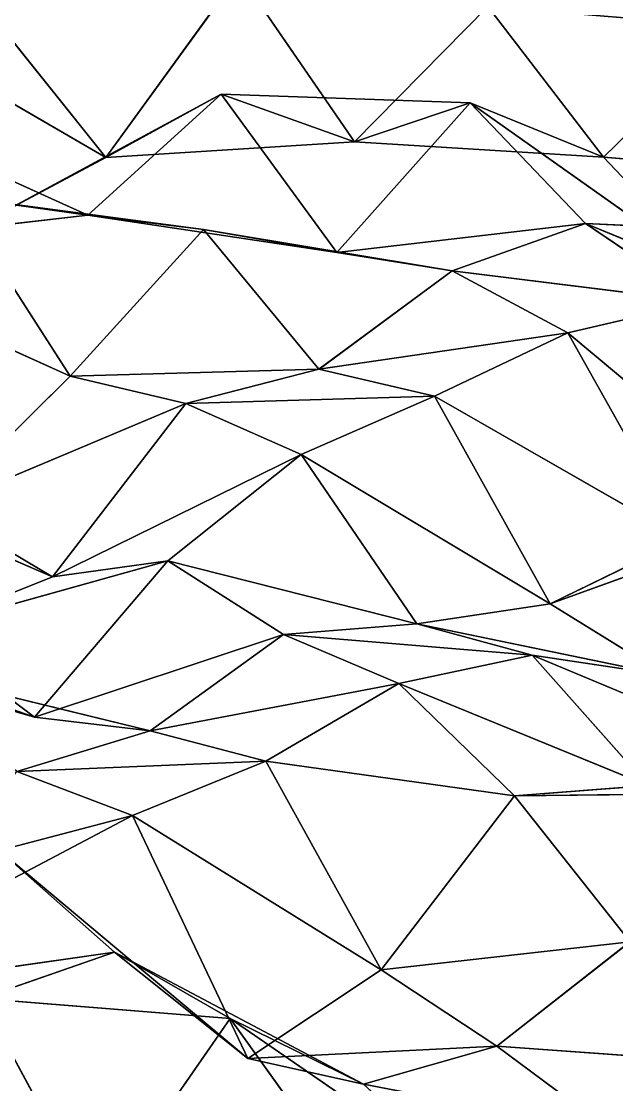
# Model space of a CAD drawing. Header units: metres. Extents: x -3703 to 431, y -1555 to 134.
# Drawn here: x -1543.3 to -1483.4, y -714.1 to -607.1 of the extents above; entities that cross this region are included whole.
import ezdxf

# ---------------------------------------------------------------- set-up
doc = ezdxf.new("R2010")
doc.units = ezdxf.units.M

msp = doc.modelspace()

# ---------------------------------------------------------------- linework, layer by layer
for p, q in [((-1521.4208, -602.3508, -3634.0208), (-1534.8372, -620.834, -3657.3833)), ((-1534.8372, -620.834, -3657.3833), (-1521.4208, -602.3508, -3634.0208)), ((-1521.4208, -602.3508, -3634.0208), (-1509.7931, -619.2377, -3670.5715)), ((-1509.7931, -619.2377, -3670.5715), (-1521.4208, -602.3508, -3634.0208)), ((-1534.8372, -620.834, -3657.3833), (-1559.8811, -606.2903, -3647.8042)), ((-1559.8811, -606.2903, -3647.8042), (-1534.8372, -620.834, -3657.3833)), ((-1546.4647, -606.3115, -3620.3037), (-1534.8372, -620.834, -3657.3833)), ((-1534.8372, -620.834, -3657.3833), (-1546.4647, -606.3115, -3620.3037)), ((-1496.3767, -605.63196, -3646.1182), (-1509.7931, -619.2377, -3670.5715)), ((-1509.7931, -619.2377, -3670.5715), (-1496.3767, -605.63196, -3646.1182)), ((-1496.3767, -605.63196, -3646.1182), (-1484.7491, -620.79236, -3683.055)), ((-1484.7491, -620.79236, -3683.055), (-1496.3767, -605.63196, -3646.1182)), ((-1471.3328, -607.7174, -3658.4832), (-1484.7491, -620.79236, -3683.055)), ((-1484.7491, -620.79236, -3683.055), (-1471.3328, -607.7174, -3658.4832)), ((-1523.2095, -614.45166, -3699.137), (-1548.2535, -627.9673, -3683.2837)), ((-1548.2535, -627.9673, -3683.2837), (-1523.2095, -614.45166, -3699.137)), ((-1523.2095, -614.45166, -3699.137), (-1536.626, -626.63416, -3723.9082)), ((-1536.626, -626.63416, -3723.9082), (-1523.2095, -614.45166, -3699.137)), ((-1534.8372, -620.834, -3657.3833), (-1523.2095, -614.45166, -3699.137)), ((-1523.2095, -614.45166, -3699.137), (-1534.8372, -620.834, -3657.3833)), ((-1509.7931, -619.2377, -3670.5715), (-1523.2095, -614.45166, -3699.137)), ((-1498.1655, -615.32654, -3711.7725), (-1523.2095, -614.45166, -3699.137)), ((-1523.2095, -614.45166, -3699.137), (-1509.7931, -619.2377, -3670.5715)), ((-1523.2095, -614.45166, -3699.137), (-1511.582, -630.38257, -3735.9014)), ((-1511.582, -630.38257, -3735.9014), (-1523.2095, -614.45166, -3699.137)), ((-1523.2095, -614.45166, -3699.137), (-1498.1655, -615.32654, -3711.7725)), ((-1536.626, -626.63416, -3723.9082), (-1561.67, -615.29236, -3713.613)), ((-1561.67, -615.29236, -3713.613), (-1536.626, -626.63416, -3723.9082)), ((-1498.1655, -615.32654, -3711.7725), (-1511.582, -630.38257, -3735.9014)), ((-1511.582, -630.38257, -3735.9014), (-1498.1655, -615.32654, -3711.7725)), ((-1509.7931, -619.2377, -3670.5715), (-1498.1655, -615.32654, -3711.7725)), ((-1498.1655, -615.32654, -3711.7725), (-1509.7931, -619.2377, -3670.5715)), ((-1484.7491, -620.79236, -3683.055), (-1498.1655, -615.32654, -3711.7725)), ((-1473.1216, -633.02234, -3720.647), (-1498.1655, -615.32654, -3711.7725)), ((-1498.1655, -615.32654, -3711.7725), (-1484.7491, -620.79236, -3683.055)), ((-1498.1655, -615.32654, -3711.7725), (-1486.5381, -627.4686, -3749.384)), ((-1486.5381, -627.4686, -3749.384), (-1498.1655, -615.32654, -3711.7725)), ((-1498.1655, -615.32654, -3711.7725), (-1473.1216, -633.02234, -3720.647)), ((-1509.7931, -619.2377, -3670.5715), (-1534.8372, -620.834, -3657.3833)), ((-1534.8372, -620.834, -3657.3833), (-1509.7931, -619.2377, -3670.5715)), ((-1484.7491, -620.79236, -3683.055), (-1509.7931, -619.2377, -3670.5715)), ((-1509.7931, -619.2377, -3670.5715), (-1484.7491, -620.79236, -3683.055)), ((-1534.8372, -620.834, -3657.3833), (-1548.2535, -627.9673, -3683.2837)), ((-1548.2535, -627.9673, -3683.2837), (-1534.8372, -620.834, -3657.3833)), ((-1459.7052, -622.90857, -3695.413), (-1484.7491, -620.79236, -3683.055)), ((-1484.7491, -620.79236, -3683.055), (-1473.1216, -633.02234, -3720.647)), ((-1473.1216, -633.02234, -3720.647), (-1484.7491, -620.79236, -3683.055)), ((-1484.7491, -620.79236, -3683.055), (-1459.7052, -622.90857, -3695.413)), ((-1536.626, -626.63416, -3723.9082), (-1550.0424, -624.74475, -3751.8264)), ((-1524.9984, -628.0558, -3763.9172), (-1550.0424, -624.74475, -3751.8264)), ((-1550.0424, -624.74475, -3751.8264), (-1536.626, -626.63416, -3723.9082)), ((-1550.0424, -624.74475, -3751.8264), (-1538.4148, -642.822, -3788.1106)), ((-1538.4148, -642.822, -3788.1106), (-1550.0424, -624.74475, -3751.8264)), ((-1550.0424, -624.74475, -3751.8264), (-1524.9984, -628.0558, -3763.9172)), ((-1548.2535, -627.9673, -3683.2837), (-1536.626, -626.63416, -3723.9082)), ((-1536.626, -626.63416, -3723.9082), (-1548.2535, -627.9673, -3683.2837)), ((-1511.582, -630.38257, -3735.9014), (-1536.626, -626.63416, -3723.9082)), ((-1536.626, -626.63416, -3723.9082), (-1524.9984, -628.0558, -3763.9172)), ((-1524.9984, -628.0558, -3763.9172), (-1536.626, -626.63416, -3723.9082)), ((-1536.626, -626.63416, -3723.9082), (-1511.582, -630.38257, -3735.9014)), ((-1524.9984, -628.0558, -3763.9172), (-1538.4148, -642.822, -3788.1106)), ((-1538.4148, -642.822, -3788.1106), (-1524.9984, -628.0558, -3763.9172)), ((-1511.582, -630.38257, -3735.9014), (-1524.9984, -628.0558, -3763.9172)), ((-1499.9545, -632.2274, -3775.8154), (-1524.9984, -628.0558, -3763.9172)), ((-1524.9984, -628.0558, -3763.9172), (-1511.582, -630.38257, -3735.9014)), ((-1524.9984, -628.0558, -3763.9172), (-1513.3708, -642.1105, -3801.101)), ((-1513.3708, -642.1105, -3801.101), (-1524.9984, -628.0558, -3763.9172)), ((-1524.9984, -628.0558, -3763.9172), (-1499.9545, -632.2274, -3775.8154)), ((-1486.5381, -627.4686, -3749.384), (-1511.582, -630.38257, -3735.9014)), ((-1511.582, -630.38257, -3735.9014), (-1486.5381, -627.4686, -3749.384)), ((-1486.5381, -627.4686, -3749.384), (-1499.9545, -632.2274, -3775.8154)), ((-1499.9545, -632.2274, -3775.8154), (-1486.5381, -627.4686, -3749.384)), ((-1473.1216, -633.02234, -3720.647), (-1486.5381, -627.4686, -3749.384)), ((-1461.4941, -628.60034, -3761.9622), (-1486.5381, -627.4686, -3749.384)), ((-1486.5381, -627.4686, -3749.384), (-1473.1216, -633.02234, -3720.647)), ((-1486.5381, -627.4686, -3749.384), (-1474.9105, -635.34973, -3787.9485)), ((-1474.9105, -635.34973, -3787.9485), (-1486.5381, -627.4686, -3749.384)), ((-1486.5381, -627.4686, -3749.384), (-1461.4941, -628.60034, -3761.9622)), ((-1511.582, -630.38257, -3735.9014), (-1499.9545, -632.2274, -3775.8154)), ((-1499.9545, -632.2274, -3775.8154), (-1511.582, -630.38257, -3735.9014)), ((-1538.4148, -642.822, -3788.1106), (-1563.4587, -631.5416, -3777.8018)), ((-1563.4587, -631.5416, -3777.8018), (-1538.4148, -642.822, -3788.1106)), ((-1499.9545, -632.2274, -3775.8154), (-1513.3708, -642.1105, -3801.101)), ((-1513.3708, -642.1105, -3801.101), (-1499.9545, -632.2274, -3775.8154)), ((-1474.9105, -635.34973, -3787.9485), (-1499.9545, -632.2274, -3775.8154)), ((-1499.9545, -632.2274, -3775.8154), (-1488.3269, -638.47, -3814.7463)), ((-1488.3269, -638.47, -3814.7463), (-1499.9545, -632.2274, -3775.8154)), ((-1499.9545, -632.2274, -3775.8154), (-1474.9105, -635.34973, -3787.9485)), ((-1474.9105, -635.34973, -3787.9485), (-1488.3269, -638.47, -3814.7463)), ((-1488.3269, -638.47, -3814.7463), (-1474.9105, -635.34973, -3787.9485)), ((-1488.3269, -638.47, -3814.7463), (-1513.3708, -642.1105, -3801.101)), ((-1513.3708, -642.1105, -3801.101), (-1488.3269, -638.47, -3814.7463)), ((-1488.3269, -638.47, -3814.7463), (-1501.7433, -644.8384, -3840.8179)), ((-1501.7433, -644.8384, -3840.8179), (-1488.3269, -638.47, -3814.7463)), ((-1463.283, -659.4077, -3822.8955), (-1488.3269, -638.47, -3814.7463)), ((-1488.3269, -638.47, -3814.7463), (-1476.6993, -659.1985, -3850.438)), ((-1476.6993, -659.1985, -3850.438), (-1488.3269, -638.47, -3814.7463)), ((-1488.3269, -638.47, -3814.7463), (-1463.283, -659.4077, -3822.8955)), ((-1538.4148, -642.822, -3788.1106), (-1551.8312, -656.1222, -3812.6323)), ((-1551.8312, -656.1222, -3812.6323), (-1538.4148, -642.822, -3788.1106)), ((-1513.3708, -642.1105, -3801.101), (-1538.4148, -642.822, -3788.1106)), ((-1538.4148, -642.822, -3788.1106), (-1513.3708, -642.1105, -3801.101)), ((-1538.4148, -642.822, -3788.1106), (-1526.7872, -645.5873, -3827.819)), ((-1526.7872, -645.5873, -3827.819), (-1538.4148, -642.822, -3788.1106)), ((-1513.3708, -642.1105, -3801.101), (-1526.7872, -645.5873, -3827.819)), ((-1526.7872, -645.5873, -3827.819), (-1513.3708, -642.1105, -3801.101)), ((-1513.3708, -642.1105, -3801.101), (-1501.7433, -644.8384, -3840.8179)), ((-1501.7433, -644.8384, -3840.8179), (-1513.3708, -642.1105, -3801.101)), ((-1501.7433, -644.8384, -3840.8179), (-1526.7872, -645.5873, -3827.819)), ((-1526.7872, -645.5873, -3827.819), (-1501.7433, -644.8384, -3840.8179)), ((-1501.7433, -644.8384, -3840.8179), (-1515.1597, -650.7167, -3866.9988)), ((-1515.1597, -650.7167, -3866.9988), (-1501.7433, -644.8384, -3840.8179)), ((-1476.6993, -659.1985, -3850.438), (-1501.7433, -644.8384, -3840.8179)), ((-1501.7433, -644.8384, -3840.8179), (-1490.1157, -665.73596, -3876.4714)), ((-1490.1157, -665.73596, -3876.4714), (-1501.7433, -644.8384, -3840.8179)), ((-1501.7433, -644.8384, -3840.8179), (-1476.6993, -659.1985, -3850.438)), ((-1526.7872, -645.5873, -3827.819), (-1551.8312, -656.1222, -3812.6323)), ((-1551.8312, -656.1222, -3812.6323), (-1526.7872, -645.5873, -3827.819)), ((-1526.7872, -645.5873, -3827.819), (-1540.2036, -663.01025, -3851.4185)), ((-1540.2036, -663.01025, -3851.4185), (-1526.7872, -645.5873, -3827.819)), ((-1526.7872, -645.5873, -3827.819), (-1515.1597, -650.7167, -3866.9988)), ((-1515.1597, -650.7167, -3866.9988), (-1526.7872, -645.5873, -3827.819)), ((-1515.1597, -650.7167, -3866.9988), (-1540.2036, -663.01025, -3851.4185)), ((-1540.2036, -663.01025, -3851.4185), (-1515.1597, -650.7167, -3866.9988)), ((-1515.1597, -650.7167, -3866.9988), (-1528.5762, -661.4083, -3892.1035)), ((-1528.5762, -661.4083, -3892.1035), (-1515.1597, -650.7167, -3866.9988)), ((-1490.1157, -665.73596, -3876.4714), (-1515.1597, -650.7167, -3866.9988)), ((-1515.1597, -650.7167, -3866.9988), (-1503.5322, -667.745, -3903.5178)), ((-1503.5322, -667.745, -3903.5178), (-1515.1597, -650.7167, -3866.9988)), ((-1515.1597, -650.7167, -3866.9988), (-1490.1157, -665.73596, -3876.4714)), ((-1540.2036, -663.01025, -3851.4185), (-1565.2476, -652.18665, -3841.0076)), ((-1565.2476, -652.18665, -3841.0076), (-1540.2036, -663.01025, -3851.4185)), ((-1551.8312, -656.1222, -3812.6323), (-1540.2036, -663.01025, -3851.4185)), ((-1540.2036, -663.01025, -3851.4185), (-1551.8312, -656.1222, -3812.6323)), ((-1465.0718, -656.67456, -3891.3289), (-1490.1157, -665.73596, -3876.4714)), ((-1490.1157, -665.73596, -3876.4714), (-1465.0718, -656.67456, -3891.3289)), ((-1476.6993, -659.1985, -3850.438), (-1490.1157, -665.73596, -3876.4714)), ((-1490.1157, -665.73596, -3876.4714), (-1476.6993, -659.1985, -3850.438)), ((-1528.5762, -661.4083, -3892.1035), (-1553.6201, -668.3981, -3877.7095)), ((-1553.6201, -668.3981, -3877.7095), (-1528.5762, -661.4083, -3892.1035)), ((-1528.5762, -661.4083, -3892.1035), (-1541.9926, -677.14514, -3916.08)), ((-1541.9926, -677.14514, -3916.08), (-1528.5762, -661.4083, -3892.1035)), ((-1540.2036, -663.01025, -3851.4185), (-1528.5762, -661.4083, -3892.1035)), ((-1528.5762, -661.4083, -3892.1035), (-1540.2036, -663.01025, -3851.4185)), ((-1503.5322, -667.745, -3903.5178), (-1528.5762, -661.4083, -3892.1035)), ((-1528.5762, -661.4083, -3892.1035), (-1516.9486, -668.8192, -3930.773)), ((-1516.9486, -668.8192, -3930.773), (-1528.5762, -661.4083, -3892.1035)), ((-1528.5762, -661.4083, -3892.1035), (-1503.5322, -667.745, -3903.5178)), ((-1540.2036, -663.01025, -3851.4185), (-1553.6201, -668.3981, -3877.7095)), ((-1553.6201, -668.3981, -3877.7095), (-1540.2036, -663.01025, -3851.4185)), ((-1490.1157, -665.73596, -3876.4714), (-1503.5322, -667.745, -3903.5178)), ((-1503.5322, -667.745, -3903.5178), (-1490.1157, -665.73596, -3876.4714)), ((-1490.1157, -665.73596, -3876.4714), (-1478.4883, -672.92236, -3915.1914)), ((-1478.4883, -672.92236, -3915.1914), (-1490.1157, -665.73596, -3876.4714)), ((-1553.6201, -668.3981, -3877.7095), (-1541.9926, -677.14514, -3916.08)), ((-1541.9926, -677.14514, -3916.08), (-1553.6201, -668.3981, -3877.7095)), ((-1503.5322, -667.745, -3903.5178), (-1516.9486, -668.8192, -3930.773)), ((-1516.9486, -668.8192, -3930.773), (-1503.5322, -667.745, -3903.5178)), ((-1478.4883, -672.92236, -3915.1914), (-1503.5322, -667.745, -3903.5178)), ((-1503.5322, -667.745, -3903.5178), (-1491.9047, -670.89246, -3943.1406)), ((-1491.9047, -670.89246, -3943.1406), (-1503.5322, -667.745, -3903.5178)), ((-1503.5322, -667.745, -3903.5178), (-1478.4883, -672.92236, -3915.1914)), ((-1516.9486, -668.8192, -3930.773), (-1541.9926, -677.14514, -3916.08)), ((-1541.9926, -677.14514, -3916.08), (-1516.9486, -668.8192, -3930.773)), ((-1516.9486, -668.8192, -3930.773), (-1530.365, -678.49365, -3956.1052)), ((-1530.365, -678.49365, -3956.1052), (-1516.9486, -668.8192, -3930.773)), ((-1491.9047, -670.89246, -3943.1406), (-1516.9486, -668.8192, -3930.773)), ((-1516.9486, -668.8192, -3930.773), (-1505.321, -673.73206, -3970.0012)), ((-1505.321, -673.73206, -3970.0012), (-1516.9486, -668.8192, -3930.773)), ((-1516.9486, -668.8192, -3930.773), (-1491.9047, -670.89246, -3943.1406)), ((-1541.9926, -677.14514, -3916.08), (-1567.0365, -669.93335, -3904.8613)), ((-1567.0365, -669.93335, -3904.8613), (-1541.9926, -677.14514, -3916.08)), ((-1491.9047, -670.89246, -3943.1406), (-1505.321, -673.73206, -3970.0012)), ((-1505.321, -673.73206, -3970.0012), (-1491.9047, -670.89246, -3943.1406)), ((-1478.4883, -672.92236, -3915.1914), (-1491.9047, -670.89246, -3943.1406)), ((-1466.8607, -681.36707, -3953.6296), (-1491.9047, -670.89246, -3943.1406)), ((-1491.9047, -670.89246, -3943.1406), (-1478.4883, -672.92236, -3915.1914)), ((-1491.9047, -670.89246, -3943.1406), (-1480.2771, -684.0095, -3980.5344)), ((-1480.2771, -684.0095, -3980.5344), (-1491.9047, -670.89246, -3943.1406)), ((-1491.9047, -670.89246, -3943.1406), (-1466.8607, -681.36707, -3953.6296)), ((-1541.9926, -677.14514, -3916.08), (-1555.4089, -672.4197, -3944.6323)), ((-1530.365, -678.49365, -3956.1052), (-1555.4089, -672.4197, -3944.6323)), ((-1555.4089, -672.4197, -3944.6323), (-1541.9926, -677.14514, -3916.08)), ((-1555.4089, -672.4197, -3944.6323), (-1530.365, -678.49365, -3956.1052)), ((-1505.321, -673.73206, -3970.0012), (-1530.365, -678.49365, -3956.1052)), ((-1530.365, -678.49365, -3956.1052), (-1505.321, -673.73206, -3970.0012)), ((-1505.321, -673.73206, -3970.0012), (-1518.7374, -681.5725, -3995.7434)), ((-1518.7374, -681.5725, -3995.7434), (-1505.321, -673.73206, -3970.0012)), ((-1480.2771, -684.0095, -3980.5344), (-1505.321, -673.73206, -3970.0012)), ((-1505.321, -673.73206, -3970.0012), (-1493.6935, -685.0554, -4007.796)), ((-1493.6935, -685.0554, -4007.796), (-1505.321, -673.73206, -3970.0012)), ((-1505.321, -673.73206, -3970.0012), (-1480.2771, -684.0095, -3980.5344)), ((-1541.9926, -677.14514, -3916.08), (-1530.365, -678.49365, -3956.1052)), ((-1530.365, -678.49365, -3956.1052), (-1541.9926, -677.14514, -3916.08)), ((-1530.365, -678.49365, -3956.1052), (-1543.7814, -682.5897, -3982.6848)), ((-1543.7814, -682.5897, -3982.6848), (-1530.365, -678.49365, -3956.1052)), ((-1530.365, -678.49365, -3956.1052), (-1518.7374, -681.5725, -3995.7434)), ((-1518.7374, -681.5725, -3995.7434), (-1530.365, -678.49365, -3956.1052)), ((-1518.7374, -681.5725, -3995.7434), (-1543.7814, -682.5897, -3982.6848)), ((-1543.7814, -682.5897, -3982.6848), (-1518.7374, -681.5725, -3995.7434)), ((-1543.7814, -682.5897, -3982.6848), (-1532.1539, -687.02966, -4022.0188)), ((-1532.1539, -687.02966, -4022.0188), (-1543.7814, -682.5897, -3982.6848)), ((-1518.7374, -681.5725, -3995.7434), (-1532.1539, -687.02966, -4022.0188)), ((-1532.1539, -687.02966, -4022.0188), (-1518.7374, -681.5725, -3995.7434)), ((-1493.6935, -685.0554, -4007.796), (-1518.7374, -681.5725, -3995.7434)), ((-1518.7374, -681.5725, -3995.7434), (-1507.11, -702.5652, -4031.376)), ((-1507.11, -702.5652, -4031.376), (-1518.7374, -681.5725, -3995.7434)), ((-1518.7374, -681.5725, -3995.7434), (-1493.6935, -685.0554, -4007.796)), ((-1480.2771, -684.0095, -3980.5344), (-1493.6935, -685.0554, -4007.796)), ((-1493.6935, -685.0554, -4007.796), (-1480.2771, -684.0095, -3980.5344)), ((-1468.6495, -684.7489, -4020.6956), (-1493.6935, -685.0554, -4007.796)), ((-1493.6935, -685.0554, -4007.796), (-1468.6495, -684.7489, -4020.6956)), ((-1493.6935, -685.0554, -4007.796), (-1507.11, -702.5652, -4031.376)), ((-1507.11, -702.5652, -4031.376), (-1493.6935, -685.0554, -4007.796)), ((-1493.6935, -685.0554, -4007.796), (-1482.066, -699.72156, -4044.8433)), ((-1482.066, -699.72156, -4044.8433), (-1493.6935, -685.0554, -4007.796)), ((-1532.1539, -687.02966, -4022.0188), (-1557.1979, -700.25366, -4006.2305)), ((-1557.1979, -700.25366, -4006.2305), (-1532.1539, -687.02966, -4022.0188)), ((-1532.1539, -687.02966, -4022.0188), (-1545.5703, -690.5458, -4048.7278)), ((-1545.5703, -690.5458, -4048.7278), (-1532.1539, -687.02966, -4022.0188)), ((-1507.11, -702.5652, -4031.376), (-1532.1539, -687.02966, -4022.0188)), ((-1532.1539, -687.02966, -4022.0188), (-1520.5264, -711.49097, -4056.8755)), ((-1520.5264, -711.49097, -4056.8755), (-1532.1539, -687.02966, -4022.0188)), ((-1532.1539, -687.02966, -4022.0188), (-1507.11, -702.5652, -4031.376)), ((-1520.5264, -711.49097, -4056.8755), (-1545.5703, -690.5458, -4048.7278)), ((-1545.5703, -690.5458, -4048.7278), (-1533.9427, -700.7793, -4086.7664)), ((-1533.9427, -700.7793, -4086.7664), (-1545.5703, -690.5458, -4048.7278)), ((-1545.5703, -690.5458, -4048.7278), (-1520.5264, -711.49097, -4056.8755)), ((-1482.066, -699.72156, -4044.8433), (-1507.11, -702.5652, -4031.376)), ((-1507.11, -702.5652, -4031.376), (-1482.066, -699.72156, -4044.8433)), ((-1482.066, -699.72156, -4044.8433), (-1495.4823, -710.2212, -4069.9907)), ((-1495.4823, -710.2212, -4069.9907), (-1482.066, -699.72156, -4044.8433)), ((-1533.9427, -700.7793, -4086.7664), (-1558.9867, -704.36536, -4073.1333)), ((-1558.9867, -704.36536, -4073.1333), (-1533.9427, -700.7793, -4086.7664)), ((-1533.9427, -700.7793, -4086.7664), (-1547.3591, -705.42834, -4113.222)), ((-1547.3591, -705.42834, -4113.222), (-1533.9427, -700.7793, -4086.7664)), ((-1520.5264, -711.49097, -4056.8755), (-1533.9427, -700.7793, -4086.7664)), ((-1508.8988, -714.0488, -4096.6304), (-1533.9427, -700.7793, -4086.7664)), ((-1533.9427, -700.7793, -4086.7664), (-1520.5264, -711.49097, -4056.8755)), ((-1533.9427, -700.7793, -4086.7664), (-1522.3151, -707.45557, -4125.6)), ((-1522.3151, -707.45557, -4125.6), (-1533.9427, -700.7793, -4086.7664)), ((-1533.9427, -700.7793, -4086.7664), (-1508.8988, -714.0488, -4096.6304)), ((-1507.11, -702.5652, -4031.376), (-1520.5264, -711.49097, -4056.8755)), ((-1520.5264, -711.49097, -4056.8755), (-1507.11, -702.5652, -4031.376)), ((-1507.11, -702.5652, -4031.376), (-1495.4823, -710.2212, -4069.9907)), ((-1495.4823, -710.2212, -4069.9907), (-1507.11, -702.5652, -4031.376)), ((-1522.3151, -707.45557, -4125.6), (-1547.3591, -705.42834, -4113.222)), ((-1547.3591, -705.42834, -4113.222), (-1535.7316, -726.78845, -4148.7725)), ((-1535.7316, -726.78845, -4148.7725), (-1547.3591, -705.42834, -4113.222)), ((-1547.3591, -705.42834, -4113.222), (-1522.3151, -707.45557, -4125.6)), ((-1522.3151, -707.45557, -4125.6), (-1535.7316, -726.78845, -4148.7725)), ((-1535.7316, -726.78845, -4148.7725), (-1522.3151, -707.45557, -4125.6)), ((-1508.8988, -714.0488, -4096.6304), (-1522.3151, -707.45557, -4125.6)), ((-1497.2711, -724.6903, -4134.577), (-1522.3151, -707.45557, -4125.6)), ((-1522.3151, -707.45557, -4125.6), (-1508.8988, -714.0488, -4096.6304)), ((-1522.3151, -707.45557, -4125.6), (-1510.6875, -723.61255, -4162.3135)), ((-1510.6875, -723.61255, -4162.3135), (-1522.3151, -707.45557, -4125.6)), ((-1522.3151, -707.45557, -4125.6), (-1497.2711, -724.6903, -4134.577)), ((-1495.4823, -710.2212, -4069.9907), (-1520.5264, -711.49097, -4056.8755)), ((-1520.5264, -711.49097, -4056.8755), (-1495.4823, -710.2212, -4069.9907)), ((-1495.4823, -710.2212, -4069.9907), (-1508.8988, -714.0488, -4096.6304)), ((-1508.8988, -714.0488, -4096.6304), (-1495.4823, -710.2212, -4069.9907)), ((-1470.4384, -712.046, -4082.4138), (-1495.4823, -710.2212, -4069.9907)), ((-1495.4823, -710.2212, -4069.9907), (-1483.8547, -718.8512, -4108.3877)), ((-1483.8547, -718.8512, -4108.3877), (-1495.4823, -710.2212, -4069.9907)), ((-1495.4823, -710.2212, -4069.9907), (-1470.4384, -712.046, -4082.4138)), ((-1520.5264, -711.49097, -4056.8755), (-1508.8988, -714.0488, -4096.6304)), ((-1508.8988, -714.0488, -4096.6304), (-1520.5264, -711.49097, -4056.8755)), ((-1483.8547, -718.8512, -4108.3877), (-1508.8988, -714.0488, -4096.6304)), ((-1508.8988, -714.0488, -4096.6304), (-1497.2711, -724.6903, -4134.577)), ((-1497.2711, -724.6903, -4134.577), (-1508.8988, -714.0488, -4096.6304)), ((-1508.8988, -714.0488, -4096.6304), (-1483.8547, -718.8512, -4108.3877))]:
    msp.add_line(p, q)
for points in [[(-1482.9603, -595.6753, -3620.849), (-1471.3328, -607.7174, -3658.4832), (-1496.3767, -605.63196, -3646.1182), (-1496.3766, -605.63184, -3646.1182)], [(-1534.8372, -620.834, -3657.3833), (-1546.4647, -606.3115, -3620.3037), (-1521.4208, -602.3508, -3634.0208), (-1521.4207, -602.3507, -3634.0208)], [(-1521.4208, -602.3508, -3634.0208), (-1509.7931, -619.2377, -3670.5715), (-1534.8372, -620.834, -3657.3833), (-1534.837, -620.83386, -3657.3833)], [(-1509.7931, -619.2377, -3670.5715), (-1521.4208, -602.3508, -3634.0208), (-1496.3767, -605.63196, -3646.1182), (-1496.3766, -605.63184, -3646.1182)], [(-1546.4647, -606.3115, -3620.3037), (-1534.8372, -620.834, -3657.3833), (-1559.8811, -606.2903, -3647.8042), (-1559.881, -606.29016, -3647.8042)], [(-1548.2535, -627.9673, -3683.2837), (-1559.8811, -606.2903, -3647.8042), (-1534.8372, -620.834, -3657.3833), (-1534.837, -620.83386, -3657.3833)], [(-1496.3767, -605.63196, -3646.1182), (-1484.7491, -620.79236, -3683.055), (-1509.7931, -619.2377, -3670.5715), (-1509.793, -619.23755, -3670.5715)], [(-1484.7491, -620.79236, -3683.055), (-1496.3767, -605.63196, -3646.1182), (-1471.3328, -607.7174, -3658.4832), (-1471.3326, -607.7173, -3658.4832)], [(-1471.3328, -607.7174, -3658.4832), (-1459.7052, -622.90857, -3695.413), (-1484.7491, -620.79236, -3683.055), (-1484.749, -620.79224, -3683.055)], [(-1536.626, -626.63416, -3723.9082), (-1548.2535, -627.9673, -3683.2837), (-1523.2095, -614.45166, -3699.137), (-1523.2094, -614.45154, -3699.137)], [(-1534.8372, -620.834, -3657.3833), (-1523.2095, -614.45166, -3699.137), (-1548.2535, -627.9673, -3683.2837), (-1548.2534, -627.96716, -3683.2837)], [(-1523.2095, -614.45166, -3699.137), (-1511.582, -630.38257, -3735.9014), (-1536.626, -626.63416, -3723.9082), (-1536.6259, -626.63403, -3723.9082)], [(-1523.2095, -614.45166, -3699.137), (-1534.8372, -620.834, -3657.3833), (-1509.7931, -619.2377, -3670.5715), (-1509.793, -619.23755, -3670.5715)], [(-1509.7931, -619.2377, -3670.5715), (-1498.1655, -615.32654, -3711.7725), (-1523.2095, -614.45166, -3699.137), (-1523.2094, -614.45154, -3699.137)], [(-1511.582, -630.38257, -3735.9014), (-1523.2095, -614.45166, -3699.137), (-1498.1655, -615.32654, -3711.7725), (-1498.1654, -615.3264, -3711.7725)], [(-1548.2535, -627.9673, -3683.2837), (-1536.626, -626.63416, -3723.9082), (-1561.67, -615.29236, -3713.613), (-1561.6699, -615.29224, -3713.613)], [(-1550.0424, -624.74475, -3751.8264), (-1561.67, -615.29236, -3713.613), (-1536.626, -626.63416, -3723.9082), (-1536.6259, -626.63403, -3723.9082)], [(-1498.1655, -615.32654, -3711.7725), (-1486.5381, -627.4686, -3749.384), (-1511.582, -630.38257, -3735.9014), (-1511.5819, -630.38245, -3735.9014)], [(-1498.1655, -615.32654, -3711.7725), (-1509.7931, -619.2377, -3670.5715), (-1484.7491, -620.79236, -3683.055), (-1484.749, -620.79224, -3683.055)], [(-1484.7491, -620.79236, -3683.055), (-1473.1216, -633.02234, -3720.647), (-1498.1655, -615.32654, -3711.7725), (-1498.1654, -615.3264, -3711.7725)], [(-1486.5381, -627.4686, -3749.384), (-1498.1655, -615.32654, -3711.7725), (-1473.1216, -633.02234, -3720.647), (-1473.1215, -633.0222, -3720.647)], [(-1473.1216, -633.02234, -3720.647), (-1484.7491, -620.79236, -3683.055), (-1459.7052, -622.90857, -3695.413), (-1459.7051, -622.90845, -3695.413)], [(-1550.0424, -624.74475, -3751.8264), (-1538.4148, -642.822, -3788.1106), (-1563.4587, -631.5416, -3777.8018), (-1563.4586, -631.5415, -3777.8018)], [(-1536.626, -626.63416, -3723.9082), (-1524.9984, -628.0558, -3763.9172), (-1550.0424, -624.74475, -3751.8264), (-1550.0422, -624.7446, -3751.8264)], [(-1538.4148, -642.822, -3788.1106), (-1550.0424, -624.74475, -3751.8264), (-1524.9984, -628.0558, -3763.9172), (-1524.9983, -628.05566, -3763.9172)], [(-1524.9984, -628.0558, -3763.9172), (-1536.626, -626.63416, -3723.9082), (-1511.582, -630.38257, -3735.9014), (-1511.5819, -630.38245, -3735.9014)], [(-1524.9984, -628.0558, -3763.9172), (-1513.3708, -642.1105, -3801.101), (-1538.4148, -642.822, -3788.1106), (-1538.4147, -642.8219, -3788.1106)], [(-1511.582, -630.38257, -3735.9014), (-1499.9545, -632.2274, -3775.8154), (-1524.9984, -628.0558, -3763.9172), (-1524.9983, -628.05566, -3763.9172)], [(-1513.3708, -642.1105, -3801.101), (-1524.9984, -628.0558, -3763.9172), (-1499.9545, -632.2274, -3775.8154), (-1499.9543, -632.2273, -3775.8154)], [(-1499.9545, -632.2274, -3775.8154), (-1511.582, -630.38257, -3735.9014), (-1486.5381, -627.4686, -3749.384), (-1486.538, -627.4685, -3749.384)], [(-1486.5381, -627.4686, -3749.384), (-1474.9105, -635.34973, -3787.9485), (-1499.9545, -632.2274, -3775.8154), (-1499.9543, -632.2273, -3775.8154)], [(-1473.1216, -633.02234, -3720.647), (-1461.4941, -628.60034, -3761.9622), (-1486.5381, -627.4686, -3749.384), (-1486.538, -627.4685, -3749.384)], [(-1474.9105, -635.34973, -3787.9485), (-1486.5381, -627.4686, -3749.384), (-1461.4941, -628.60034, -3761.9622), (-1461.494, -628.6002, -3761.9622)], [(-1551.8312, -656.1222, -3812.6323), (-1563.4587, -631.5416, -3777.8018), (-1538.4148, -642.822, -3788.1106), (-1538.4147, -642.8219, -3788.1106)], [(-1499.9545, -632.2274, -3775.8154), (-1488.3269, -638.47, -3814.7463), (-1513.3708, -642.1105, -3801.101), (-1513.3707, -642.11035, -3801.101)], [(-1488.3269, -638.47, -3814.7463), (-1499.9545, -632.2274, -3775.8154), (-1474.9105, -635.34973, -3787.9485), (-1474.9104, -635.3496, -3787.9485)], [(-1474.9105, -635.34973, -3787.9485), (-1463.283, -659.4077, -3822.8955), (-1488.3269, -638.47, -3814.7463), (-1488.3268, -638.46985, -3814.7463)], [(-1501.7433, -644.8384, -3840.8179), (-1513.3708, -642.1105, -3801.101), (-1488.3269, -638.47, -3814.7463), (-1488.3268, -638.46985, -3814.7463)], [(-1488.3269, -638.47, -3814.7463), (-1476.6993, -659.1985, -3850.438), (-1501.7433, -644.8384, -3840.8179), (-1501.7432, -644.83826, -3840.8179)], [(-1476.6993, -659.1985, -3850.438), (-1488.3269, -638.47, -3814.7463), (-1463.283, -659.4077, -3822.8955), (-1463.2828, -659.4076, -3822.8955)], [(-1538.4148, -642.822, -3788.1106), (-1526.7872, -645.5873, -3827.819), (-1551.8312, -656.1222, -3812.6323), (-1551.831, -656.1221, -3812.6323)], [(-1526.7872, -645.5873, -3827.819), (-1538.4148, -642.822, -3788.1106), (-1513.3708, -642.1105, -3801.101), (-1513.3707, -642.11035, -3801.101)], [(-1513.3708, -642.1105, -3801.101), (-1501.7433, -644.8384, -3840.8179), (-1526.7872, -645.5873, -3827.819), (-1526.7871, -645.58716, -3827.819)], [(-1515.1597, -650.7167, -3866.9988), (-1526.7872, -645.5873, -3827.819), (-1501.7433, -644.8384, -3840.8179), (-1501.7432, -644.83826, -3840.8179)], [(-1501.7433, -644.8384, -3840.8179), (-1490.1157, -665.73596, -3876.4714), (-1515.1597, -650.7167, -3866.9988), (-1515.1595, -650.71655, -3866.9988)], [(-1490.1157, -665.73596, -3876.4714), (-1501.7433, -644.8384, -3840.8179), (-1476.6993, -659.1985, -3850.438), (-1476.6992, -659.19836, -3850.438)], [(-1540.2036, -663.01025, -3851.4185), (-1551.8312, -656.1222, -3812.6323), (-1526.7872, -645.5873, -3827.819), (-1526.7871, -645.58716, -3827.819)], [(-1526.7872, -645.5873, -3827.819), (-1515.1597, -650.7167, -3866.9988), (-1540.2036, -663.01025, -3851.4185), (-1540.2035, -663.01013, -3851.4185)], [(-1528.5762, -661.4083, -3892.1035), (-1540.2036, -663.01025, -3851.4185), (-1515.1597, -650.7167, -3866.9988), (-1515.1595, -650.71655, -3866.9988)], [(-1515.1597, -650.7167, -3866.9988), (-1503.5322, -667.745, -3903.5178), (-1528.5762, -661.4083, -3892.1035), (-1528.576, -661.4082, -3892.1035)], [(-1503.5322, -667.745, -3903.5178), (-1515.1597, -650.7167, -3866.9988), (-1490.1157, -665.73596, -3876.4714), (-1490.1156, -665.73584, -3876.4714)], [(-1551.8312, -656.1222, -3812.6323), (-1540.2036, -663.01025, -3851.4185), (-1565.2476, -652.18665, -3841.0076), (-1565.2474, -652.1865, -3841.0076)], [(-1553.6201, -668.3981, -3877.7095), (-1565.2476, -652.18665, -3841.0076), (-1540.2036, -663.01025, -3851.4185), (-1540.2035, -663.01013, -3851.4185)], [(-1478.4883, -672.92236, -3915.1914), (-1490.1157, -665.73596, -3876.4714), (-1465.0718, -656.67456, -3891.3289), (-1465.0717, -656.67444, -3891.3289)], [(-1476.6993, -659.1985, -3850.438), (-1465.0718, -656.67456, -3891.3289), (-1490.1157, -665.73596, -3876.4714), (-1490.1156, -665.73584, -3876.4714)], [(-1541.9926, -677.14514, -3916.08), (-1553.6201, -668.3981, -3877.7095), (-1528.5762, -661.4083, -3892.1035), (-1528.576, -661.4082, -3892.1035)], [(-1540.2036, -663.01025, -3851.4185), (-1528.5762, -661.4083, -3892.1035), (-1553.6201, -668.3981, -3877.7095), (-1553.62, -668.39795, -3877.7095)], [(-1528.5762, -661.4083, -3892.1035), (-1516.9486, -668.8192, -3930.773), (-1541.9926, -677.14514, -3916.08), (-1541.9924, -677.145, -3916.08)], [(-1516.9486, -668.8192, -3930.773), (-1528.5762, -661.4083, -3892.1035), (-1503.5322, -667.745, -3903.5178), (-1503.5321, -667.7449, -3903.5178)], [(-1490.1157, -665.73596, -3876.4714), (-1478.4883, -672.92236, -3915.1914), (-1503.5322, -667.745, -3903.5178), (-1503.5321, -667.7449, -3903.5178)], [(-1553.6201, -668.3981, -3877.7095), (-1541.9926, -677.14514, -3916.08), (-1567.0365, -669.93335, -3904.8613), (-1567.0364, -669.9332, -3904.8613)], [(-1503.5322, -667.745, -3903.5178), (-1491.9047, -670.89246, -3943.1406), (-1516.9486, -668.8192, -3930.773), (-1516.9485, -668.8191, -3930.773)], [(-1491.9047, -670.89246, -3943.1406), (-1503.5322, -667.745, -3903.5178), (-1478.4883, -672.92236, -3915.1914), (-1478.4882, -672.92224, -3915.1914)], [(-1530.365, -678.49365, -3956.1052), (-1541.9926, -677.14514, -3916.08), (-1516.9486, -668.8192, -3930.773), (-1516.9485, -668.8191, -3930.773)], [(-1516.9486, -668.8192, -3930.773), (-1505.321, -673.73206, -3970.0012), (-1530.365, -678.49365, -3956.1052), (-1530.3649, -678.4935, -3956.1052)], [(-1505.321, -673.73206, -3970.0012), (-1516.9486, -668.8192, -3930.773), (-1491.9047, -670.89246, -3943.1406), (-1491.9045, -670.89233, -3943.1406)], [(-1555.4089, -672.4197, -3944.6323), (-1567.0365, -669.93335, -3904.8613), (-1541.9926, -677.14514, -3916.08), (-1541.9924, -677.145, -3916.08)], [(-1491.9047, -670.89246, -3943.1406), (-1480.2771, -684.0095, -3980.5344), (-1505.321, -673.73206, -3970.0012), (-1505.3209, -673.73193, -3970.0012)], [(-1478.4883, -672.92236, -3915.1914), (-1466.8607, -681.36707, -3953.6296), (-1491.9047, -670.89246, -3943.1406), (-1491.9045, -670.89233, -3943.1406)], [(-1480.2771, -684.0095, -3980.5344), (-1491.9047, -670.89246, -3943.1406), (-1466.8607, -681.36707, -3953.6296), (-1466.8606, -681.36694, -3953.6296)], [(-1541.9926, -677.14514, -3916.08), (-1530.365, -678.49365, -3956.1052), (-1555.4089, -672.4197, -3944.6323), (-1555.4088, -672.41956, -3944.6323)], [(-1543.7814, -682.5897, -3982.6848), (-1555.4089, -672.4197, -3944.6323), (-1530.365, -678.49365, -3956.1052), (-1530.3649, -678.4935, -3956.1052)], [(-1518.7374, -681.5725, -3995.7434), (-1530.365, -678.49365, -3956.1052), (-1505.321, -673.73206, -3970.0012), (-1505.3209, -673.73193, -3970.0012)], [(-1505.321, -673.73206, -3970.0012), (-1493.6935, -685.0554, -4007.796), (-1518.7374, -681.5725, -3995.7434), (-1518.7373, -681.5724, -3995.7434)], [(-1493.6935, -685.0554, -4007.796), (-1505.321, -673.73206, -3970.0012), (-1480.2771, -684.0095, -3980.5344), (-1480.277, -684.0094, -3980.5344)], [(-1530.365, -678.49365, -3956.1052), (-1518.7374, -681.5725, -3995.7434), (-1543.7814, -682.5897, -3982.6848), (-1543.7812, -682.5896, -3982.6848)], [(-1543.7814, -682.5897, -3982.6848), (-1532.1539, -687.02966, -4022.0188), (-1557.1979, -700.25366, -4006.2305), (-1557.1978, -700.25354, -4006.2305)], [(-1532.1539, -687.02966, -4022.0188), (-1543.7814, -682.5897, -3982.6848), (-1518.7374, -681.5725, -3995.7434), (-1518.7373, -681.5724, -3995.7434)], [(-1518.7374, -681.5725, -3995.7434), (-1507.11, -702.5652, -4031.376), (-1532.1539, -687.02966, -4022.0188), (-1532.1538, -687.02954, -4022.0188)], [(-1507.11, -702.5652, -4031.376), (-1518.7374, -681.5725, -3995.7434), (-1493.6935, -685.0554, -4007.796), (-1493.6934, -685.0553, -4007.796)], [(-1480.2771, -684.0095, -3980.5344), (-1468.6495, -684.7489, -4020.6956), (-1493.6935, -685.0554, -4007.796), (-1493.6934, -685.0553, -4007.796)], [(-1482.066, -699.72156, -4044.8433), (-1493.6935, -685.0554, -4007.796), (-1468.6495, -684.7489, -4020.6956), (-1468.6494, -684.7488, -4020.6956)], [(-1493.6935, -685.0554, -4007.796), (-1482.066, -699.72156, -4044.8433), (-1507.11, -702.5652, -4031.376), (-1507.1099, -702.56506, -4031.376)], [(-1545.5703, -690.5458, -4048.7278), (-1557.1979, -700.25366, -4006.2305), (-1532.1539, -687.02966, -4022.0188), (-1532.1538, -687.02954, -4022.0188)], [(-1532.1539, -687.02966, -4022.0188), (-1520.5264, -711.49097, -4056.8755), (-1545.5703, -690.5458, -4048.7278), (-1545.5702, -690.54565, -4048.7278)], [(-1520.5264, -711.49097, -4056.8755), (-1532.1539, -687.02966, -4022.0188), (-1507.11, -702.5652, -4031.376), (-1507.1099, -702.56506, -4031.376)], [(-1545.5703, -690.5458, -4048.7278), (-1533.9427, -700.7793, -4086.7664), (-1558.9867, -704.36536, -4073.1333), (-1558.9866, -704.36523, -4073.1333)], [(-1533.9427, -700.7793, -4086.7664), (-1545.5703, -690.5458, -4048.7278), (-1520.5264, -711.49097, -4056.8755), (-1520.5262, -711.49084, -4056.8755)], [(-1495.4823, -710.2212, -4069.9907), (-1507.11, -702.5652, -4031.376), (-1482.066, -699.72156, -4044.8433), (-1482.0659, -699.72144, -4044.8433)], [(-1482.066, -699.72156, -4044.8433), (-1470.4384, -712.046, -4082.4138), (-1495.4823, -710.2212, -4069.9907), (-1495.4822, -710.22107, -4069.9907)], [(-1547.3591, -705.42834, -4113.222), (-1558.9867, -704.36536, -4073.1333), (-1533.9427, -700.7793, -4086.7664), (-1533.9426, -700.7792, -4086.7664)], [(-1533.9427, -700.7793, -4086.7664), (-1522.3151, -707.45557, -4125.6), (-1547.3591, -705.42834, -4113.222), (-1547.359, -705.4282, -4113.222)], [(-1520.5264, -711.49097, -4056.8755), (-1508.8988, -714.0488, -4096.6304), (-1533.9427, -700.7793, -4086.7664), (-1533.9426, -700.7792, -4086.7664)], [(-1522.3151, -707.45557, -4125.6), (-1533.9427, -700.7793, -4086.7664), (-1508.8988, -714.0488, -4096.6304), (-1508.8987, -714.0487, -4096.6304)], [(-1507.11, -702.5652, -4031.376), (-1495.4823, -710.2212, -4069.9907), (-1520.5264, -711.49097, -4056.8755), (-1520.5262, -711.49084, -4056.8755)], [(-1547.3591, -705.42834, -4113.222), (-1535.7316, -726.78845, -4148.7725), (-1560.7755, -714.15393, -4138.766), (-1560.7754, -714.1538, -4138.766)], [(-1535.7316, -726.78845, -4148.7725), (-1547.3591, -705.42834, -4113.222), (-1522.3151, -707.45557, -4125.6), (-1522.315, -707.45544, -4125.6)], [(-1522.3151, -707.45557, -4125.6), (-1510.6875, -723.61255, -4162.3135), (-1535.7316, -726.78845, -4148.7725), (-1535.7314, -726.7883, -4148.7725)], [(-1508.8988, -714.0488, -4096.6304), (-1497.2711, -724.6903, -4134.577), (-1522.3151, -707.45557, -4125.6), (-1522.315, -707.45544, -4125.6)], [(-1510.6875, -723.61255, -4162.3135), (-1522.3151, -707.45557, -4125.6), (-1497.2711, -724.6903, -4134.577), (-1497.271, -724.6902, -4134.577)], [(-1508.8988, -714.0488, -4096.6304), (-1520.5264, -711.49097, -4056.8755), (-1495.4823, -710.2212, -4069.9907), (-1495.4822, -710.22107, -4069.9907)], [(-1495.4823, -710.2212, -4069.9907), (-1483.8547, -718.8512, -4108.3877), (-1508.8988, -714.0488, -4096.6304), (-1508.8987, -714.0487, -4096.6304)], [(-1483.8547, -718.8512, -4108.3877), (-1495.4823, -710.2212, -4069.9907), (-1470.4384, -712.046, -4082.4138), (-1470.4382, -712.0459, -4082.4138)], [(-1470.4384, -712.046, -4082.4138), (-1458.8108, -718.4708, -4121.3037), (-1483.8547, -718.8512, -4108.3877), (-1483.8546, -718.8511, -4108.3877)], [(-1497.2711, -724.6903, -4134.577), (-1508.8988, -714.0488, -4096.6304), (-1483.8547, -718.8512, -4108.3877), (-1483.8546, -718.8511, -4108.3877)]]:
    msp.add_3dface(points)

doc.saveas('drawing.dxf')
